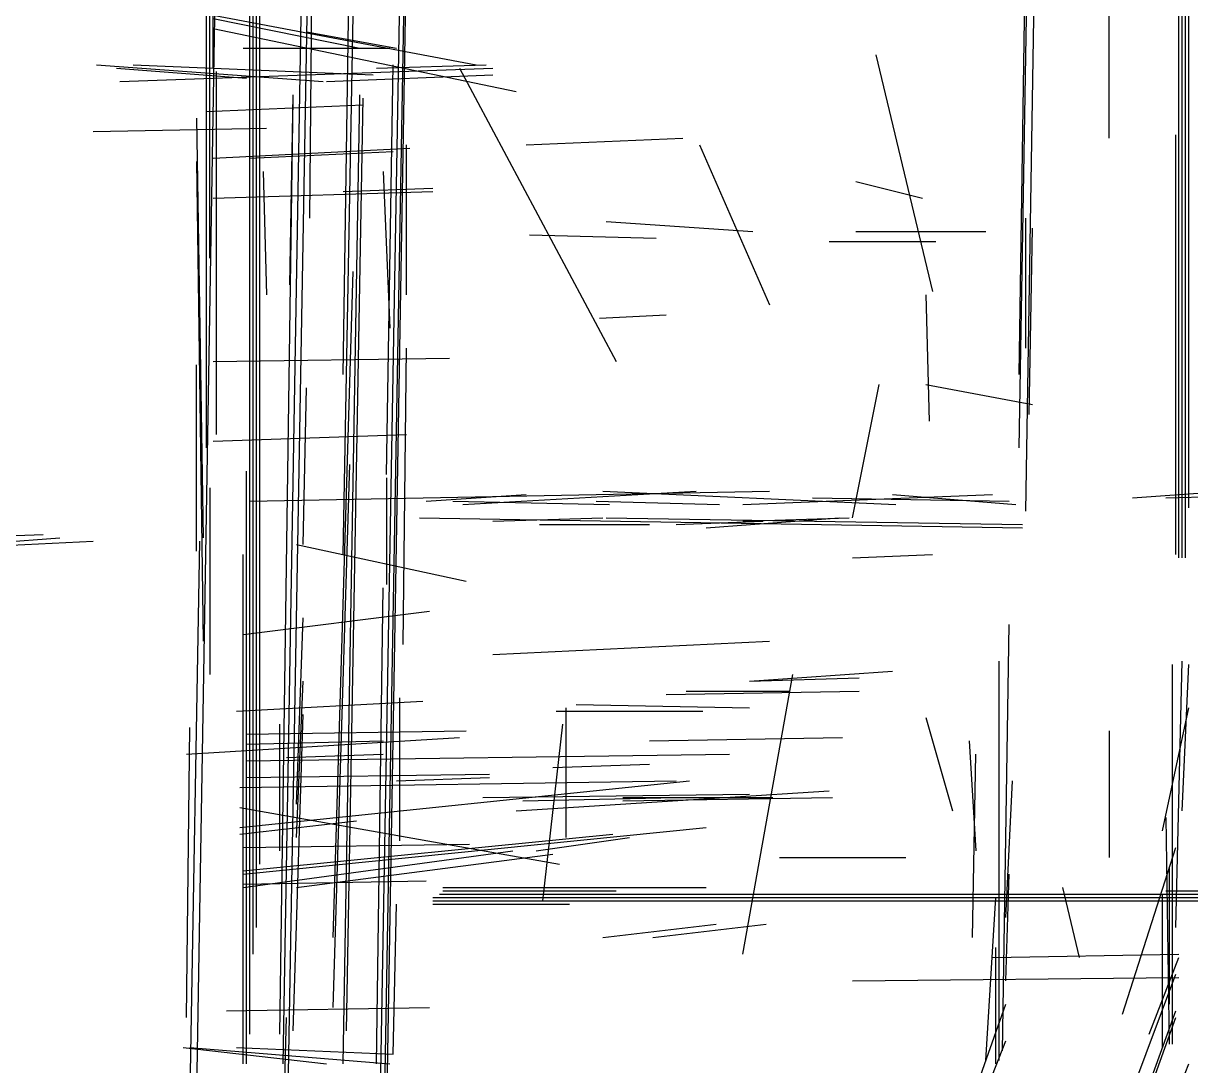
# Model space of a CAD drawing. Header units: metres. Extents: x 0.1 to 46.8, y -33.1 to 0.
# Drawn here: x 4.87 to 8.375, y -13.455 to -10.325 of the extents above; entities that cross this region are included whole.
import ezdxf

# ---------------------------------------------------------------- set-up
doc = ezdxf.new("R2010")
doc.units = ezdxf.units.M
doc.layers.add('Lines', color=7, linetype='Continuous')
doc.layers.add('Walls', color=2, linetype='Continuous')

msp = doc.modelspace()

# ---------------------------------------------------------------- linework, layer by layer
at = {"layer": 'Lines'}
for p, q in [((5.76, -23.91), (6.05, -7.4)), ((5.83, -11.38), (5.89, -7.53)), ((7.86, -11.6), (7.93, -7.51)), ((7.86, -11.38), (7.92, -7.51)), ((7.88, -11.79), (7.95, -7.52)), ((8.37, -11.78), (8.37, -7.51)), ((5.56, -19.48), (5.77, -7.6)), ((5.65, -13.45), (5.75, -7.6)), ((5.85, -19.49), (6.06, -7.59)), ((5.29, -19.6), (5.49, -7.62)), ((5.58, -12.85), (5.58, -7.62)), ((5.83, -11.92), (5.91, -7.62)), ((5.86, -19.5), (6.06, -7.83)), ((5.57, -13.04), (5.57, -7.88)), ((5.56, -13.12), (5.56, -8.27)), ((8.36, -11.93), (8.36, -8.39)), ((5.55, -13.36), (5.55, -8.5)), ((5.44, -10.46), (5.44, -8.71)), ((8.35, -11.93), (8.35, -8.88)), ((5.43, -11.03), (5.43, -9.28)), ((8.34, -11.93), (8.34, -9.78)), ((5.42, -11.6), (5.42, -9.85)), ((5.73, -10.91), (5.74, -9.91)), ((8.13, -10.67), (8.13, -10.19)), ((5.44, -10.3), (6.23, -10.45)), ((5.44, -10.31), (5.88, -10.4)), ((5.44, -10.34), (6.35, -10.53)), ((5.72, -10.35), (5.99, -10.4)), ((5.53, -10.4), (5.97, -10.4)), ((7.43, -10.42), (7.6, -11.13)), ((5.09, -10.45), (5.77, -10.5)), ((5.15, -10.46), (5.54, -10.49)), ((5.16, -10.5), (6.28, -10.46)), ((5.2, -10.45), (5.92, -10.48)), ((5.45, -11.56), (5.45, -10.47)), ((5.93, -10.46), (6.26, -10.45)), ((5.96, -11.68), (5.98, -10.45)), ((6.18, -10.46), (6.65, -11.34)), ((5.78, -10.5), (6.28, -10.48)), ((5.64, -13.36), (5.68, -10.55)), ((5.67, -11.11), (5.68, -10.54)), ((5.83, -13.45), (5.88, -10.54)), ((5.84, -13.35), (5.89, -10.55)), ((5.42, -10.59), (5.89, -10.57)), ((5.39, -10.61), (5.41, -11.87)), ((5.08, -10.65), (5.6, -10.64)), ((6.02, -11.14), (6.02, -10.69)), ((6.38, -10.69), (6.85, -10.67)), ((6.9, -10.69), (7.11, -11.17)), ((8.33, -11.92), (8.33, -10.66)), ((5.44, -10.73), (6.03, -10.7)), ((5.55, -10.73), (5.98, -10.71)), ((5.39, -10.74), (5.41, -12.18)), ((5.59, -10.77), (5.6, -11.14)), ((5.95, -10.77), (5.97, -11.24)), ((5.44, -10.85), (6.1, -10.83)), ((5.83, -10.83), (6.1, -10.82)), ((7.37, -10.8), (7.57, -10.85)), ((6.62, -10.92), (7.06, -10.95)), ((7.88, -11.3), (7.88, -10.91)), ((6.39, -10.96), (6.77, -10.97)), ((7.37, -10.95), (7.76, -10.95)), ((7.89, -11.5), (7.9, -10.94)), ((7.29, -10.98), (7.61, -10.98)), ((5.8, -13.07), (5.86, -11.07)), ((7.58, -11.14), (7.59, -11.52)), ((6.6, -11.21), (6.8, -11.2)), ((6.01, -12.19), (6.02, -11.3)), ((5.39, -11.91), (5.39, -11.35)), ((5.44, -11.34), (6.15, -11.33)), ((5.71, -11.89), (5.72, -11.42)), ((7.36, -11.81), (7.44, -11.41)), ((7.58, -11.41), (7.9, -11.47)), ((5.44, -11.58), (6.02, -11.56)), ((5.54, -13.45), (5.54, -11.67)), ((5.8, -13.28), (5.85, -11.65)), ((5.96, -11.69), (5.96, -12.01)), ((5.43, -11.72), (5.43, -12.28)), ((5.55, -11.76), (7.11, -11.73)), ((6.08, -11.76), (6.38, -11.74)), ((6.19, -11.77), (6.89, -11.73)), ((6.61, -11.73), (7.49, -11.77)), ((7.03, -11.77), (7.78, -11.74)), ((7.48, -11.74), (7.85, -11.77)), ((8.2, -11.75), (8.61, -11.72)), ((8.3, -11.75), (8.66, -11.74)), ((6.16, -11.76), (6.63, -11.77)), ((6.59, -11.76), (6.96, -11.77)), ((7.24, -11.75), (7.83, -11.76)), ((6.06, -11.81), (7.87, -11.84)), ((6.28, -11.82), (6.61, -11.81)), ((6.62, -11.81), (7.87, -11.83)), ((6.92, -11.84), (7.32, -11.81)), ((7.03, -11.82), (7.35, -11.81)), ((6.42, -11.83), (6.75, -11.83)), ((6.83, -11.83), (7.09, -11.82)), ((3.82, -11.9), (4.93, -11.86)), ((4.57, -11.9), (4.98, -11.87)), ((4.68, -11.9), (5.08, -11.88)), ((5.32, -16.42), (5.4, -11.88)), ((5.69, -11.89), (6.2, -12)), ((5.53, -13.45), (5.53, -11.92)), ((7.36, -11.93), (7.6, -11.92)), ((5.93, -13.45), (5.95, -12.02)), ((5.53, -12.16), (6.09, -12.09)), ((5.69, -12.67), (5.71, -12.11)), ((7.81, -13.41), (7.83, -12.13)), ((6.28, -12.22), (7.11, -12.18)), ((7.8, -13.44), (7.8, -12.24)), ((8.32, -13.39), (8.32, -12.25)), ((8.33, -13.04), (8.35, -12.24)), ((8.35, -12.69), (8.37, -12.25)), ((5.69, -12.77), (5.71, -12.3)), ((7.03, -13.12), (7.18, -12.28)), ((7.05, -12.3), (7.48, -12.27)), ((7.05, -12.3), (7.38, -12.29)), ((6.8, -12.34), (7.38, -12.33)), ((6.86, -12.33), (7.17, -12.33)), ((5.51, -12.39), (6.07, -12.36)), ((6, -12.78), (6, -12.35)), ((6.53, -12.37), (7.05, -12.38)), ((5.68, -13.35), (5.71, -12.4)), ((6.47, -12.39), (6.91, -12.39)), ((6.5, -12.77), (6.5, -12.38)), ((8.29, -12.75), (8.37, -12.38)), ((5.36, -13.31), (5.37, -12.44)), ((5.64, -12.81), (5.64, -12.43)), ((6.43, -12.96), (6.49, -12.43)), ((7.58, -12.41), (7.66, -12.69)), ((5.36, -12.52), (6.18, -12.47)), ((5.54, -12.46), (6.2, -12.45)), ((6.75, -12.48), (7.33, -12.47)), ((8.13, -12.45), (8.13, -12.83)), ((5.54, -12.49), (5.95, -12.48)), ((7.71, -12.48), (7.73, -12.81)), ((5.54, -12.54), (6.99, -12.52)), ((5.66, -12.53), (5.95, -12.52)), ((7.72, -13.07), (7.73, -12.52)), ((5.54, -12.59), (6.27, -12.58)), ((6.46, -12.56), (6.75, -12.55)), ((5.52, -12.74), (6.87, -12.6)), ((5.52, -12.62), (6.83, -12.6)), ((5.99, -12.6), (6.27, -12.59)), ((7.82, -13.01), (7.84, -12.6)), ((6.25, -12.65), (7.05, -12.64)), ((6.35, -12.69), (7.29, -12.63)), ((6.37, -12.66), (6.83, -12.65)), ((6.67, -12.65), (7.12, -12.65)), ((6.67, -12.66), (7.3, -12.65)), ((5.52, -12.68), (6.48, -12.85)), ((5.52, -12.76), (5.87, -12.72)), ((8.3, -12.71), (8.31, -13.39)), ((5.53, -12.88), (6.92, -12.74)), ((5.53, -12.87), (6.64, -12.76)), ((5.53, -12.8), (6.21, -12.79)), ((6.41, -12.81), (6.69, -12.77)), ((5.53, -12.92), (6.34, -12.81)), ((5.69, -12.92), (6.46, -12.82)), ((8.17, -13.3), (8.33, -12.8)), ((7.14, -12.83), (7.52, -12.83)), ((8.31, -12.86), (8.31, -13.27)), ((7.82, -13.2), (7.83, -12.88)), ((5.53, -12.91), (6.08, -12.9)), ((6.13, -12.92), (6.92, -12.92)), ((6.13, -12.93), (6.65, -12.93)), ((7.99, -12.92), (8.04, -13.13)), ((8.3, -12.93), (15.72, -12.93)), ((6.1, -12.95), (15.22, -12.95)), ((6.1, -12.96), (14.28, -12.96)), ((6.12, -12.94), (15.7, -12.94)), ((7.76, -13.44), (7.79, -12.95)), ((8.29, -13.4), (8.29, -12.94)), ((5.98, -13.42), (5.99, -12.97)), ((6.1, -12.97), (6.51, -12.97)), ((6.61, -13.07), (6.95, -13.03)), ((6.76, -13.07), (7.1, -13.03)), ((7.79, -13.45), (7.79, -13.1)), ((7.78, -13.13), (8.34, -13.12)), ((8.25, -13.36), (8.34, -13.13)), ((7.36, -13.2), (8.34, -13.19)), ((8.08, -13.85), (8.33, -13.18)), ((5.48, -13.29), (6.09, -13.28)), ((7.65, -13.75), (7.82, -13.27)), ((5.63, -14.39), (5.66, -13.31)), ((8.01, -14.21), (8.33, -13.31)), ((8.16, -13.76), (8.33, -13.29)), ((7.69, -13.71), (7.82, -13.38)), ((5.35, -13.4), (5.78, -13.45)), ((5.37, -13.4), (5.97, -13.45)), ((5.51, -13.4), (5.98, -13.42)), ((8.06, -14.21), (8.37, -13.45))]:
    msp.add_line(p, q, dxfattribs=at)
at = {"layer": 'Walls'}
for p, q in [((5.76, -23.91), (6.05, -7.4)), ((5.76, -23.91), (6.05, -7.4)), ((5.76, -23.91), (6.05, -7.4)), ((5.76, -23.91), (6.05, -7.4)), ((5.76, -23.91), (6.05, -7.4)), ((5.76, -23.91), (6.05, -7.4)), ((5.76, -23.91), (6.05, -7.4)), ((5.76, -23.91), (6.05, -7.4)), ((5.76, -23.91), (6.05, -7.4)), ((5.76, -23.91), (6.05, -7.4)), ((5.76, -23.91), (6.05, -7.4)), ((5.76, -23.91), (6.05, -7.4)), ((5.83, -11.38), (5.89, -7.53)), ((5.83, -11.38), (5.89, -7.53)), ((5.83, -11.38), (5.89, -7.53)), ((5.83, -11.38), (5.89, -7.53)), ((5.83, -11.38), (5.89, -7.53)), ((5.83, -11.38), (5.89, -7.53)), ((5.83, -11.38), (5.89, -7.53)), ((5.83, -11.38), (5.89, -7.53)), ((5.83, -11.38), (5.89, -7.53)), ((5.83, -11.38), (5.89, -7.53)), ((5.83, -11.38), (5.89, -7.53)), ((7.86, -11.6), (7.93, -7.51)), ((7.86, -11.38), (7.92, -7.51)), ((7.86, -11.6), (7.93, -7.51)), ((7.86, -11.6), (7.93, -7.51)), ((7.86, -11.6), (7.93, -7.51)), ((7.86, -11.6), (7.93, -7.51)), ((7.86, -11.6), (7.93, -7.51)), ((7.86, -11.6), (7.93, -7.51)), ((7.86, -11.6), (7.93, -7.51)), ((7.86, -11.38), (7.92, -7.51)), ((7.86, -11.38), (7.92, -7.51)), ((7.86, -11.38), (7.92, -7.51)), ((7.86, -11.38), (7.92, -7.51)), ((7.86, -11.38), (7.92, -7.51)), ((7.86, -11.38), (7.92, -7.51)), ((7.86, -11.38), (7.92, -7.51)), ((7.86, -11.38), (7.92, -7.51)), ((7.88, -11.79), (7.95, -7.52)), ((7.88, -11.79), (7.95, -7.52)), ((7.88, -11.79), (7.95, -7.52)), ((7.88, -11.79), (7.95, -7.52)), ((7.88, -11.79), (7.95, -7.52)), ((7.88, -11.79), (7.95, -7.52)), ((7.88, -11.79), (7.95, -7.52)), ((8.37, -11.78), (8.37, -7.51)), ((8.37, -11.78), (8.37, -7.51)), ((8.37, -11.78), (8.37, -7.51)), ((8.37, -11.78), (8.37, -7.51)), ((8.37, -11.78), (8.37, -7.51)), ((8.37, -11.78), (8.37, -7.51)), ((8.37, -11.78), (8.37, -7.51)), ((8.37, -11.78), (8.37, -7.51)), ((8.37, -11.78), (8.37, -7.51)), ((5.56, -19.48), (5.77, -7.6)), ((5.56, -19.48), (5.77, -7.6)), ((5.56, -19.48), (5.77, -7.6)), ((5.56, -19.48), (5.77, -7.6)), ((5.56, -19.48), (5.77, -7.6)), ((5.56, -19.48), (5.77, -7.6)), ((5.56, -19.48), (5.77, -7.6)), ((5.56, -19.48), (5.77, -7.6)), ((5.56, -19.48), (5.77, -7.6)), ((5.56, -19.48), (5.77, -7.6)), ((5.65, -13.45), (5.75, -7.6)), ((5.65, -13.45), (5.75, -7.6)), ((5.65, -13.45), (5.75, -7.6)), ((5.65, -13.45), (5.75, -7.6)), ((5.65, -13.45), (5.75, -7.6)), ((5.65, -13.45), (5.75, -7.6)), ((5.65, -13.45), (5.75, -7.6)), ((5.65, -13.45), (5.75, -7.6)), ((5.65, -13.45), (5.75, -7.6)), ((5.65, -13.45), (5.75, -7.6)), ((5.65, -13.45), (5.75, -7.6)), ((5.85, -19.49), (6.06, -7.59)), ((5.85, -19.49), (6.06, -7.59)), ((5.85, -19.49), (6.06, -7.59)), ((5.85, -19.49), (6.06, -7.59)), ((5.85, -19.49), (6.06, -7.59)), ((5.85, -19.49), (6.06, -7.59)), ((5.85, -19.49), (6.06, -7.59)), ((5.29, -19.6), (5.49, -7.62)), ((5.29, -19.6), (5.49, -7.62)), ((5.29, -19.6), (5.49, -7.62)), ((5.29, -19.6), (5.49, -7.62)), ((5.29, -19.6), (5.49, -7.62)), ((5.29, -19.6), (5.49, -7.62)), ((5.29, -19.6), (5.49, -7.62)), ((5.29, -19.6), (5.49, -7.62)), ((5.29, -19.6), (5.49, -7.62)), ((5.58, -12.85), (5.58, -7.62)), ((5.58, -12.85), (5.58, -7.62)), ((5.58, -12.85), (5.58, -7.62)), ((5.58, -12.85), (5.58, -7.62)), ((5.58, -12.85), (5.58, -7.62)), ((5.58, -12.85), (5.58, -7.62)), ((5.58, -12.85), (5.58, -7.62)), ((5.58, -12.85), (5.58, -7.62)), ((5.58, -12.85), (5.58, -7.62)), ((5.58, -12.85), (5.58, -7.62)), ((5.58, -12.85), (5.58, -7.62)), ((5.58, -12.85), (5.58, -7.62)), ((5.83, -11.92), (5.91, -7.62)), ((5.83, -11.92), (5.91, -7.62)), ((5.83, -11.92), (5.91, -7.62)), ((5.83, -11.92), (5.91, -7.62)), ((5.83, -11.92), (5.91, -7.62)), ((5.83, -11.92), (5.91, -7.62)), ((5.83, -11.92), (5.91, -7.62)), ((5.83, -11.92), (5.91, -7.62)), ((5.83, -11.92), (5.91, -7.62)), ((5.83, -11.92), (5.91, -7.62)), ((5.83, -11.92), (5.91, -7.62)), ((5.83, -11.92), (5.91, -7.62)), ((5.86, -19.5), (6.06, -7.83)), ((5.86, -19.5), (6.06, -7.83)), ((5.86, -19.5), (6.06, -7.83)), ((5.86, -19.5), (6.06, -7.83)), ((5.86, -19.5), (6.06, -7.83)), ((5.86, -19.5), (6.06, -7.83)), ((5.86, -19.5), (6.06, -7.83)), ((5.86, -19.5), (6.06, -7.83)), ((5.57, -13.04), (5.57, -7.88)), ((5.57, -13.04), (5.57, -7.88)), ((5.57, -13.04), (5.57, -7.88)), ((5.57, -13.04), (5.57, -7.88)), ((5.57, -13.04), (5.57, -7.88)), ((5.57, -13.04), (5.57, -7.88)), ((5.57, -13.04), (5.57, -7.88)), ((5.57, -13.04), (5.57, -7.88)), ((5.57, -13.04), (5.57, -7.88)), ((5.57, -13.04), (5.57, -7.88)), ((5.57, -13.04), (5.57, -7.88)), ((5.57, -13.04), (5.57, -7.88)), ((5.56, -13.12), (5.56, -8.27)), ((5.56, -13.12), (5.56, -8.27)), ((5.56, -13.12), (5.56, -8.27)), ((5.56, -13.12), (5.56, -8.27)), ((5.56, -13.12), (5.56, -8.27)), ((5.56, -13.12), (5.56, -8.27)), ((5.56, -13.12), (5.56, -8.27)), ((5.56, -13.12), (5.56, -8.27)), ((5.56, -13.12), (5.56, -8.27)), ((5.56, -13.12), (5.56, -8.27)), ((5.56, -13.12), (5.56, -8.27)), ((5.56, -13.12), (5.56, -8.27)), ((8.36, -11.93), (8.36, -8.39)), ((8.36, -11.93), (8.36, -8.39)), ((8.36, -11.93), (8.36, -8.39)), ((8.36, -11.93), (8.36, -8.39)), ((8.36, -11.93), (8.36, -8.39)), ((8.36, -11.93), (8.36, -8.39)), ((5.55, -13.36), (5.55, -8.5)), ((5.55, -13.36), (5.55, -8.5)), ((5.55, -13.36), (5.55, -8.5)), ((5.55, -13.36), (5.55, -8.5)), ((5.55, -13.36), (5.55, -8.5)), ((5.55, -13.36), (5.55, -8.5)), ((5.55, -13.36), (5.55, -8.5)), ((5.55, -13.36), (5.55, -8.5)), ((5.55, -13.36), (5.55, -8.5)), ((5.55, -13.36), (5.55, -8.5)), ((5.55, -13.36), (5.55, -8.5)), ((5.55, -13.36), (5.55, -8.5)), ((5.44, -10.46), (5.44, -8.71)), ((5.44, -10.46), (5.44, -8.71)), ((5.44, -10.46), (5.44, -8.71)), ((5.44, -10.46), (5.44, -8.71)), ((5.44, -10.46), (5.44, -8.71)), ((5.44, -10.46), (5.44, -8.71)), ((5.44, -10.46), (5.44, -8.71)), ((5.44, -10.46), (5.44, -8.71)), ((5.44, -10.46), (5.44, -8.71)), ((5.44, -10.46), (5.44, -8.71)), ((5.44, -10.46), (5.44, -8.71)), ((5.44, -10.46), (5.44, -8.71)), ((8.35, -11.93), (8.35, -8.88)), ((8.35, -11.93), (8.35, -8.88)), ((8.35, -11.93), (8.35, -8.88)), ((5.43, -11.03), (5.43, -9.28)), ((5.43, -11.03), (5.43, -9.28)), ((5.43, -11.03), (5.43, -9.28)), ((5.43, -11.03), (5.43, -9.28)), ((5.43, -11.03), (5.43, -9.28)), ((5.43, -11.03), (5.43, -9.28)), ((5.43, -11.03), (5.43, -9.28)), ((5.43, -11.03), (5.43, -9.28)), ((5.43, -11.03), (5.43, -9.28)), ((5.43, -11.03), (5.43, -9.28)), ((5.43, -11.03), (5.43, -9.28)), ((8.34, -11.93), (8.34, -9.78)), ((8.34, -11.93), (8.34, -9.78)), ((8.34, -11.93), (8.34, -9.78)), ((8.34, -11.93), (8.34, -9.78)), ((5.42, -11.6), (5.42, -9.85)), ((5.42, -11.6), (5.42, -9.85)), ((5.42, -11.6), (5.42, -9.85)), ((5.42, -11.6), (5.42, -9.85)), ((5.42, -11.6), (5.42, -9.85)), ((5.42, -11.6), (5.42, -9.85)), ((5.42, -11.6), (5.42, -9.85)), ((5.42, -11.6), (5.42, -9.85)), ((5.42, -11.6), (5.42, -9.85)), ((5.42, -11.6), (5.42, -9.85)), ((5.42, -11.6), (5.42, -9.85)), ((5.73, -10.91), (5.74, -9.91)), ((5.73, -10.91), (5.74, -9.91)), ((5.73, -10.91), (5.74, -9.91)), ((5.73, -10.91), (5.74, -9.91)), ((5.73, -10.91), (5.74, -9.91)), ((5.73, -10.91), (5.74, -9.91)), ((5.73, -10.91), (5.74, -9.91)), ((5.73, -10.91), (5.74, -9.91)), ((5.73, -10.91), (5.74, -9.91)), ((5.73, -10.91), (5.74, -9.91)), ((5.73, -10.91), (5.74, -9.91)), ((5.44, -10.3), (6.23, -10.45)), ((5.44, -10.3), (6.23, -10.45)), ((5.44, -10.3), (6.23, -10.45)), ((5.44, -10.34), (6.35, -10.53)), ((5.44, -10.34), (6.35, -10.53)), ((5.44, -10.34), (6.35, -10.53)), ((5.09, -10.45), (5.77, -10.5)), ((5.09, -10.45), (5.77, -10.5)), ((5.09, -10.45), (5.77, -10.5)), ((5.09, -10.45), (5.77, -10.5)), ((5.09, -10.45), (5.77, -10.5)), ((5.09, -10.45), (5.77, -10.5)), ((5.09, -10.45), (5.77, -10.5)), ((5.09, -10.45), (5.77, -10.5)), ((5.09, -10.45), (5.77, -10.5)), ((5.09, -10.45), (5.77, -10.5)), ((5.09, -10.45), (5.77, -10.5)), ((5.09, -10.45), (5.77, -10.5)), ((5.16, -10.5), (6.28, -10.46)), ((5.16, -10.5), (6.28, -10.46)), ((5.16, -10.5), (6.28, -10.46)), ((5.16, -10.5), (6.28, -10.46)), ((5.16, -10.5), (6.28, -10.46)), ((5.16, -10.5), (6.28, -10.46)), ((5.16, -10.5), (6.28, -10.46)), ((5.16, -10.5), (6.28, -10.46)), ((5.16, -10.5), (6.28, -10.46)), ((5.16, -10.5), (6.28, -10.46)), ((5.16, -10.5), (6.28, -10.46)), ((5.2, -10.45), (5.92, -10.48)), ((5.2, -10.45), (5.92, -10.48)), ((5.2, -10.45), (5.92, -10.48)), ((5.2, -10.45), (5.92, -10.48)), ((5.2, -10.45), (5.92, -10.48)), ((5.2, -10.45), (5.92, -10.48)), ((5.2, -10.45), (5.92, -10.48)), ((5.2, -10.45), (5.92, -10.48)), ((5.2, -10.45), (5.92, -10.48)), ((5.2, -10.45), (5.92, -10.48)), ((5.2, -10.45), (5.92, -10.48)), ((5.2, -10.45), (5.92, -10.48)), ((5.45, -11.56), (5.45, -10.47)), ((5.45, -11.56), (5.45, -10.47)), ((5.45, -11.56), (5.45, -10.47)), ((5.45, -11.56), (5.45, -10.47)), ((5.45, -11.56), (5.45, -10.47)), ((5.45, -11.56), (5.45, -10.47)), ((5.45, -11.56), (5.45, -10.47)), ((5.45, -11.56), (5.45, -10.47)), ((5.45, -11.56), (5.45, -10.47)), ((5.45, -11.56), (5.45, -10.47)), ((5.45, -11.56), (5.45, -10.47)), ((5.96, -11.68), (5.98, -10.45)), ((5.96, -11.68), (5.98, -10.45)), ((5.96, -11.68), (5.98, -10.45)), ((5.96, -11.68), (5.98, -10.45)), ((5.96, -11.68), (5.98, -10.45)), ((5.96, -11.68), (5.98, -10.45)), ((5.96, -11.68), (5.98, -10.45)), ((5.96, -11.68), (5.98, -10.45)), ((5.96, -11.68), (5.98, -10.45)), ((5.96, -11.68), (5.98, -10.45)), ((5.96, -11.68), (5.98, -10.45)), ((6.18, -10.46), (6.65, -11.34)), ((5.78, -10.5), (6.28, -10.48)), ((5.78, -10.5), (6.28, -10.48)), ((5.78, -10.5), (6.28, -10.48)), ((5.78, -10.5), (6.28, -10.48)), ((5.78, -10.5), (6.28, -10.48)), ((5.78, -10.5), (6.28, -10.48)), ((5.78, -10.5), (6.28, -10.48)), ((5.78, -10.5), (6.28, -10.48)), ((5.78, -10.5), (6.28, -10.48)), ((5.78, -10.5), (6.28, -10.48)), ((5.64, -13.36), (5.68, -10.55)), ((5.64, -13.36), (5.68, -10.55)), ((5.64, -13.36), (5.68, -10.55)), ((5.64, -13.36), (5.68, -10.55)), ((5.64, -13.36), (5.68, -10.55)), ((5.64, -13.36), (5.68, -10.55)), ((5.64, -13.36), (5.68, -10.55)), ((5.64, -13.36), (5.68, -10.55)), ((5.64, -13.36), (5.68, -10.55)), ((5.64, -13.36), (5.68, -10.55)), ((5.64, -13.36), (5.68, -10.55)), ((5.64, -13.36), (5.68, -10.55)), ((5.67, -11.11), (5.68, -10.54)), ((5.67, -11.11), (5.68, -10.54)), ((5.67, -11.11), (5.68, -10.54)), ((5.67, -11.11), (5.68, -10.54)), ((5.67, -11.11), (5.68, -10.54)), ((5.67, -11.11), (5.68, -10.54)), ((5.67, -11.11), (5.68, -10.54)), ((5.67, -11.11), (5.68, -10.54)), ((5.67, -11.11), (5.68, -10.54)), ((5.67, -11.11), (5.68, -10.54)), ((5.67, -11.11), (5.68, -10.54)), ((5.67, -11.11), (5.68, -10.54)), ((5.83, -13.45), (5.88, -10.54)), ((5.83, -13.45), (5.88, -10.54)), ((5.83, -13.45), (5.88, -10.54)), ((5.83, -13.45), (5.88, -10.54)), ((5.83, -13.45), (5.88, -10.54)), ((5.83, -13.45), (5.88, -10.54)), ((5.83, -13.45), (5.88, -10.54)), ((5.83, -13.45), (5.88, -10.54)), ((5.83, -13.45), (5.88, -10.54)), ((5.83, -13.45), (5.88, -10.54)), ((5.84, -13.35), (5.89, -10.55)), ((5.84, -13.35), (5.89, -10.55)), ((5.84, -13.35), (5.89, -10.55)), ((5.84, -13.35), (5.89, -10.55)), ((5.84, -13.35), (5.89, -10.55)), ((5.84, -13.35), (5.89, -10.55)), ((5.84, -13.35), (5.89, -10.55)), ((5.84, -13.35), (5.89, -10.55)), ((5.84, -13.35), (5.89, -10.55)), ((5.39, -10.61), (5.41, -11.87)), ((5.39, -10.61), (5.41, -11.87)), ((5.39, -10.61), (5.41, -11.87)), ((5.39, -10.61), (5.41, -11.87)), ((5.39, -10.61), (5.41, -11.87)), ((5.39, -10.61), (5.41, -11.87)), ((5.39, -10.61), (5.41, -11.87)), ((5.39, -10.61), (5.41, -11.87)), ((5.39, -10.61), (5.41, -11.87)), ((5.39, -10.61), (5.41, -11.87)), ((5.39, -10.61), (5.41, -11.87)), ((5.39, -10.61), (5.41, -11.87)), ((5.39, -10.61), (5.41, -11.87)), ((5.08, -10.65), (5.6, -10.64)), ((5.08, -10.65), (5.6, -10.64)), ((5.08, -10.65), (5.6, -10.64)), ((5.08, -10.65), (5.6, -10.64)), ((5.08, -10.65), (5.6, -10.64)), ((5.08, -10.65), (5.6, -10.64)), ((5.08, -10.65), (5.6, -10.64)), ((5.08, -10.65), (5.6, -10.64)), ((5.08, -10.65), (5.6, -10.64)), ((6.9, -10.69), (7.11, -11.17)), ((8.33, -11.92), (8.33, -10.66)), ((8.33, -11.92), (8.33, -10.66)), ((5.44, -10.73), (6.03, -10.7)), ((5.44, -10.73), (6.03, -10.7)), ((5.44, -10.73), (6.03, -10.7)), ((5.44, -10.73), (6.03, -10.7)), ((5.44, -10.73), (6.03, -10.7)), ((5.44, -10.73), (6.03, -10.7)), ((5.44, -10.73), (6.03, -10.7)), ((5.44, -10.73), (6.03, -10.7)), ((5.44, -10.73), (6.03, -10.7)), ((5.39, -10.74), (5.41, -12.18)), ((5.39, -10.74), (5.41, -12.18)), ((5.39, -10.74), (5.41, -12.18)), ((5.39, -10.74), (5.41, -12.18)), ((5.39, -10.74), (5.41, -12.18)), ((5.39, -10.74), (5.41, -12.18)), ((5.39, -10.74), (5.41, -12.18)), ((5.39, -10.74), (5.41, -12.18)), ((5.39, -10.74), (5.41, -12.18)), ((5.39, -10.74), (5.41, -12.18)), ((5.39, -10.74), (5.41, -12.18)), ((5.39, -10.74), (5.41, -12.18)), ((5.39, -10.74), (5.41, -12.18)), ((5.39, -10.74), (5.41, -12.18)), ((5.44, -10.85), (6.1, -10.83)), ((5.44, -10.85), (6.1, -10.83)), ((5.44, -10.85), (6.1, -10.83)), ((5.44, -10.85), (6.1, -10.83)), ((5.44, -10.85), (6.1, -10.83)), ((5.44, -10.85), (6.1, -10.83)), ((5.44, -10.85), (6.1, -10.83)), ((5.44, -10.85), (6.1, -10.83)), ((5.44, -10.85), (6.1, -10.83)), ((5.44, -10.85), (6.1, -10.83)), ((7.89, -11.5), (7.9, -10.94)), ((7.89, -11.5), (7.9, -10.94)), ((5.8, -13.07), (5.86, -11.07)), ((5.8, -13.07), (5.86, -11.07)), ((5.8, -13.07), (5.86, -11.07)), ((5.8, -13.07), (5.86, -11.07)), ((5.8, -13.07), (5.86, -11.07)), ((5.8, -13.07), (5.86, -11.07)), ((5.8, -13.07), (5.86, -11.07)), ((5.8, -13.07), (5.86, -11.07)), ((5.8, -13.07), (5.86, -11.07)), ((5.8, -13.07), (5.86, -11.07)), ((6.01, -12.19), (6.02, -11.3)), ((6.01, -12.19), (6.02, -11.3)), ((6.01, -12.19), (6.02, -11.3)), ((6.01, -12.19), (6.02, -11.3)), ((6.01, -12.19), (6.02, -11.3)), ((6.01, -12.19), (6.02, -11.3)), ((6.01, -12.19), (6.02, -11.3)), ((6.01, -12.19), (6.02, -11.3)), ((6.01, -12.19), (6.02, -11.3)), ((6.01, -12.19), (6.02, -11.3)), ((6.01, -12.19), (6.02, -11.3)), ((5.39, -11.91), (5.39, -11.35)), ((5.39, -11.91), (5.39, -11.35)), ((5.39, -11.91), (5.39, -11.35)), ((5.39, -11.91), (5.39, -11.35)), ((5.39, -11.91), (5.39, -11.35)), ((5.39, -11.91), (5.39, -11.35)), ((5.39, -11.91), (5.39, -11.35)), ((5.39, -11.91), (5.39, -11.35)), ((5.39, -11.91), (5.39, -11.35)), ((5.39, -11.91), (5.39, -11.35)), ((5.44, -11.34), (6.15, -11.33)), ((5.44, -11.34), (6.15, -11.33)), ((5.44, -11.34), (6.15, -11.33)), ((5.44, -11.34), (6.15, -11.33)), ((5.44, -11.34), (6.15, -11.33)), ((5.44, -11.58), (6.02, -11.56)), ((5.44, -11.58), (6.02, -11.56)), ((5.44, -11.58), (6.02, -11.56)), ((5.44, -11.58), (6.02, -11.56)), ((5.54, -13.45), (5.54, -11.67)), ((5.54, -13.45), (5.54, -11.67)), ((5.54, -13.45), (5.54, -11.67)), ((5.54, -13.45), (5.54, -11.67)), ((5.54, -13.45), (5.54, -11.67)), ((5.54, -13.45), (5.54, -11.67)), ((5.54, -13.45), (5.54, -11.67)), ((5.54, -13.45), (5.54, -11.67)), ((5.54, -13.45), (5.54, -11.67)), ((5.54, -13.45), (5.54, -11.67)), ((5.8, -13.28), (5.85, -11.65)), ((5.8, -13.28), (5.85, -11.65)), ((5.8, -13.28), (5.85, -11.65)), ((5.8, -13.28), (5.85, -11.65)), ((5.8, -13.28), (5.85, -11.65)), ((5.8, -13.28), (5.85, -11.65)), ((5.8, -13.28), (5.85, -11.65)), ((5.8, -13.28), (5.85, -11.65)), ((5.8, -13.28), (5.85, -11.65)), ((5.8, -13.28), (5.85, -11.65)), ((5.8, -13.28), (5.85, -11.65)), ((5.8, -13.28), (5.85, -11.65)), ((5.43, -11.72), (5.43, -12.28)), ((5.43, -11.72), (5.43, -12.28)), ((5.43, -11.72), (5.43, -12.28)), ((5.43, -11.72), (5.43, -12.28)), ((5.43, -11.72), (5.43, -12.28)), ((5.43, -11.72), (5.43, -12.28)), ((5.43, -11.72), (5.43, -12.28)), ((5.43, -11.72), (5.43, -12.28)), ((5.43, -11.72), (5.43, -12.28)), ((5.43, -11.72), (5.43, -12.28)), ((5.43, -11.72), (5.43, -12.28)), ((5.43, -11.72), (5.43, -12.28)), ((5.55, -11.76), (7.11, -11.73)), ((5.55, -11.76), (7.11, -11.73)), ((5.55, -11.76), (7.11, -11.73)), ((5.55, -11.76), (7.11, -11.73)), ((5.55, -11.76), (7.11, -11.73)), ((5.55, -11.76), (7.11, -11.73)), ((5.55, -11.76), (7.11, -11.73)), ((5.55, -11.76), (7.11, -11.73)), ((5.55, -11.76), (7.11, -11.73)), ((6.19, -11.77), (6.89, -11.73)), ((6.19, -11.77), (6.89, -11.73)), ((6.19, -11.77), (6.89, -11.73)), ((6.19, -11.77), (6.89, -11.73)), ((6.19, -11.77), (6.89, -11.73)), ((6.19, -11.77), (6.89, -11.73)), ((6.61, -11.73), (7.49, -11.77)), ((6.61, -11.73), (7.49, -11.77)), ((6.61, -11.73), (7.49, -11.77)), ((6.61, -11.73), (7.49, -11.77)), ((6.61, -11.73), (7.49, -11.77)), ((6.61, -11.73), (7.49, -11.77)), ((6.61, -11.73), (7.49, -11.77)), ((6.61, -11.73), (7.49, -11.77)), ((6.61, -11.73), (7.49, -11.77)), ((7.03, -11.77), (7.78, -11.74)), ((7.03, -11.77), (7.78, -11.74)), ((7.03, -11.77), (7.78, -11.74)), ((7.03, -11.77), (7.78, -11.74)), ((7.24, -11.75), (7.83, -11.76)), ((7.24, -11.75), (7.83, -11.76)), ((7.24, -11.75), (7.83, -11.76)), ((7.24, -11.75), (7.83, -11.76)), ((6.06, -11.81), (7.87, -11.84)), ((6.06, -11.81), (7.87, -11.84)), ((6.06, -11.81), (7.87, -11.84)), ((6.06, -11.81), (7.87, -11.84)), ((6.06, -11.81), (7.87, -11.84)), ((6.06, -11.81), (7.87, -11.84)), ((6.06, -11.81), (7.87, -11.84)), ((6.06, -11.81), (7.87, -11.84)), ((6.06, -11.81), (7.87, -11.84)), ((6.62, -11.81), (7.87, -11.83)), ((6.62, -11.81), (7.87, -11.83)), ((6.62, -11.81), (7.87, -11.83)), ((6.62, -11.81), (7.87, -11.83)), ((6.62, -11.81), (7.87, -11.83)), ((6.62, -11.81), (7.87, -11.83)), ((6.62, -11.81), (7.87, -11.83)), ((6.62, -11.81), (7.87, -11.83)), ((6.62, -11.81), (7.87, -11.83)), ((3.82, -11.9), (4.93, -11.86)), ((3.82, -11.9), (4.93, -11.86)), ((3.82, -11.9), (4.93, -11.86)), ((3.82, -11.9), (4.93, -11.86)), ((5.32, -16.42), (5.4, -11.88)), ((5.32, -16.42), (5.4, -11.88)), ((5.32, -16.42), (5.4, -11.88)), ((5.32, -16.42), (5.4, -11.88)), ((5.32, -16.42), (5.4, -11.88)), ((5.32, -16.42), (5.4, -11.88)), ((5.32, -16.42), (5.4, -11.88)), ((5.32, -16.42), (5.4, -11.88)), ((5.32, -16.42), (5.4, -11.88)), ((5.32, -16.42), (5.4, -11.88)), ((5.32, -16.42), (5.4, -11.88)), ((5.32, -16.42), (5.4, -11.88)), ((5.32, -16.42), (5.4, -11.88)), ((5.32, -16.42), (5.4, -11.88)), ((5.53, -13.45), (5.53, -11.92)), ((5.53, -13.45), (5.53, -11.92)), ((5.53, -13.45), (5.53, -11.92)), ((5.53, -13.45), (5.53, -11.92)), ((5.53, -13.45), (5.53, -11.92)), ((5.53, -13.45), (5.53, -11.92)), ((5.53, -13.45), (5.53, -11.92)), ((5.53, -13.45), (5.53, -11.92)), ((5.53, -13.45), (5.53, -11.92)), ((5.93, -13.45), (5.95, -12.02)), ((5.93, -13.45), (5.95, -12.02)), ((5.93, -13.45), (5.95, -12.02)), ((5.93, -13.45), (5.95, -12.02)), ((5.93, -13.45), (5.95, -12.02)), ((5.93, -13.45), (5.95, -12.02)), ((5.93, -13.45), (5.95, -12.02)), ((5.93, -13.45), (5.95, -12.02)), ((5.93, -13.45), (5.95, -12.02)), ((5.93, -13.45), (5.95, -12.02)), ((5.53, -12.16), (6.09, -12.09)), ((5.53, -12.16), (6.09, -12.09)), ((5.53, -12.16), (6.09, -12.09)), ((5.53, -12.16), (6.09, -12.09)), ((5.53, -12.16), (6.09, -12.09)), ((5.53, -12.16), (6.09, -12.09)), ((5.53, -12.16), (6.09, -12.09)), ((5.53, -12.16), (6.09, -12.09)), ((5.53, -12.16), (6.09, -12.09)), ((5.53, -12.16), (6.09, -12.09)), ((5.53, -12.16), (6.09, -12.09)), ((5.53, -12.16), (6.09, -12.09)), ((5.53, -12.16), (6.09, -12.09)), ((5.53, -12.16), (6.09, -12.09)), ((5.53, -12.16), (6.09, -12.09)), ((5.69, -12.67), (5.71, -12.11)), ((5.69, -12.67), (5.71, -12.11)), ((5.69, -12.67), (5.71, -12.11)), ((5.69, -12.67), (5.71, -12.11)), ((5.69, -12.67), (5.71, -12.11)), ((5.69, -12.67), (5.71, -12.11)), ((5.69, -12.67), (5.71, -12.11)), ((5.69, -12.67), (5.71, -12.11)), ((5.69, -12.67), (5.71, -12.11)), ((5.69, -12.67), (5.71, -12.11)), ((5.69, -12.67), (5.71, -12.11)), ((7.81, -13.41), (7.83, -12.13)), ((7.81, -13.41), (7.83, -12.13)), ((7.81, -13.41), (7.83, -12.13)), ((7.81, -13.41), (7.83, -12.13)), ((6.28, -12.22), (7.11, -12.18)), ((6.28, -12.22), (7.11, -12.18)), ((6.28, -12.22), (7.11, -12.18)), ((6.28, -12.22), (7.11, -12.18)), ((6.28, -12.22), (7.11, -12.18)), ((6.28, -12.22), (7.11, -12.18)), ((6.28, -12.22), (7.11, -12.18)), ((6.28, -12.22), (7.11, -12.18)), ((6.28, -12.22), (7.11, -12.18)), ((6.28, -12.22), (7.11, -12.18)), ((6.28, -12.22), (7.11, -12.18)), ((6.28, -12.22), (7.11, -12.18)), ((6.28, -12.22), (7.11, -12.18)), ((6.28, -12.22), (7.11, -12.18)), ((6.28, -12.22), (7.11, -12.18)), ((6.28, -12.22), (7.11, -12.18)), ((6.28, -12.22), (7.11, -12.18)), ((7.8, -13.44), (7.8, -12.24)), ((7.8, -13.44), (7.8, -12.24)), ((7.8, -13.44), (7.8, -12.24)), ((8.32, -13.39), (8.32, -12.25)), ((8.32, -13.39), (8.32, -12.25)), ((8.32, -13.39), (8.32, -12.25)), ((8.32, -13.39), (8.32, -12.25)), ((8.32, -13.39), (8.32, -12.25)), ((8.33, -13.04), (8.35, -12.24)), ((8.33, -13.04), (8.35, -12.24)), ((8.33, -13.04), (8.35, -12.24)), ((8.33, -13.04), (8.35, -12.24)), ((8.33, -13.04), (8.35, -12.24)), ((7.03, -13.12), (7.18, -12.28)), ((7.03, -13.12), (7.18, -12.28)), ((7.03, -13.12), (7.18, -12.28)), ((6.8, -12.34), (7.38, -12.33)), ((6.8, -12.34), (7.38, -12.33)), ((6.8, -12.34), (7.38, -12.33)), ((6.8, -12.34), (7.38, -12.33)), ((6.8, -12.34), (7.38, -12.33)), ((6.8, -12.34), (7.38, -12.33)), ((6.8, -12.34), (7.38, -12.33)), ((6.8, -12.34), (7.38, -12.33)), ((6.8, -12.34), (7.38, -12.33)), ((6.8, -12.34), (7.38, -12.33)), ((5.51, -12.39), (6.07, -12.36)), ((5.51, -12.39), (6.07, -12.36)), ((5.51, -12.39), (6.07, -12.36)), ((5.51, -12.39), (6.07, -12.36)), ((5.51, -12.39), (6.07, -12.36)), ((5.51, -12.39), (6.07, -12.36)), ((5.51, -12.39), (6.07, -12.36)), ((5.51, -12.39), (6.07, -12.36)), ((5.51, -12.39), (6.07, -12.36)), ((5.51, -12.39), (6.07, -12.36)), ((5.51, -12.39), (6.07, -12.36)), ((6.53, -12.37), (7.05, -12.38)), ((6.53, -12.37), (7.05, -12.38)), ((6.53, -12.37), (7.05, -12.38)), ((6.53, -12.37), (7.05, -12.38)), ((6.53, -12.37), (7.05, -12.38)), ((6.53, -12.37), (7.05, -12.38)), ((6.53, -12.37), (7.05, -12.38)), ((6.53, -12.37), (7.05, -12.38)), ((6.53, -12.37), (7.05, -12.38)), ((6.53, -12.37), (7.05, -12.38)), ((6.53, -12.37), (7.05, -12.38)), ((6.53, -12.37), (7.05, -12.38)), ((6.53, -12.37), (7.05, -12.38)), ((6.53, -12.37), (7.05, -12.38)), ((6.53, -12.37), (7.05, -12.38)), ((6.53, -12.37), (7.05, -12.38)), ((6.53, -12.37), (7.05, -12.38)), ((5.68, -13.35), (5.71, -12.4)), ((5.68, -13.35), (5.71, -12.4)), ((5.68, -13.35), (5.71, -12.4)), ((5.68, -13.35), (5.71, -12.4)), ((5.68, -13.35), (5.71, -12.4)), ((5.68, -13.35), (5.71, -12.4)), ((5.68, -13.35), (5.71, -12.4)), ((5.68, -13.35), (5.71, -12.4)), ((5.68, -13.35), (5.71, -12.4)), ((5.68, -13.35), (5.71, -12.4)), ((5.36, -13.31), (5.37, -12.44)), ((5.36, -13.31), (5.37, -12.44)), ((5.36, -13.31), (5.37, -12.44)), ((5.36, -13.31), (5.37, -12.44)), ((5.36, -13.31), (5.37, -12.44)), ((5.36, -13.31), (5.37, -12.44)), ((5.36, -13.31), (5.37, -12.44)), ((5.36, -13.31), (5.37, -12.44)), ((6.43, -12.96), (6.49, -12.43)), ((6.43, -12.96), (6.49, -12.43)), ((6.43, -12.96), (6.49, -12.43)), ((6.43, -12.96), (6.49, -12.43)), ((5.36, -12.52), (6.18, -12.47)), ((5.36, -12.52), (6.18, -12.47)), ((5.36, -12.52), (6.18, -12.47)), ((5.36, -12.52), (6.18, -12.47)), ((5.36, -12.52), (6.18, -12.47)), ((5.36, -12.52), (6.18, -12.47)), ((5.36, -12.52), (6.18, -12.47)), ((5.36, -12.52), (6.18, -12.47)), ((5.36, -12.52), (6.18, -12.47)), ((5.36, -12.52), (6.18, -12.47)), ((5.36, -12.52), (6.18, -12.47)), ((5.36, -12.52), (6.18, -12.47)), ((5.36, -12.52), (6.18, -12.47)), ((5.54, -12.46), (6.2, -12.45)), ((5.54, -12.46), (6.2, -12.45)), ((5.54, -12.46), (6.2, -12.45)), ((5.54, -12.46), (6.2, -12.45)), ((5.54, -12.46), (6.2, -12.45)), ((5.54, -12.46), (6.2, -12.45)), ((5.54, -12.46), (6.2, -12.45)), ((5.54, -12.46), (6.2, -12.45)), ((5.54, -12.46), (6.2, -12.45)), ((5.54, -12.46), (6.2, -12.45)), ((5.54, -12.46), (6.2, -12.45)), ((6.75, -12.48), (7.33, -12.47)), ((6.75, -12.48), (7.33, -12.47)), ((6.75, -12.48), (7.33, -12.47)), ((6.75, -12.48), (7.33, -12.47)), ((6.75, -12.48), (7.33, -12.47)), ((6.75, -12.48), (7.33, -12.47)), ((6.75, -12.48), (7.33, -12.47)), ((6.75, -12.48), (7.33, -12.47)), ((6.75, -12.48), (7.33, -12.47)), ((6.75, -12.48), (7.33, -12.47)), ((6.75, -12.48), (7.33, -12.47)), ((5.54, -12.54), (6.99, -12.52)), ((5.54, -12.54), (6.99, -12.52)), ((5.54, -12.54), (6.99, -12.52)), ((5.54, -12.54), (6.99, -12.52)), ((5.54, -12.54), (6.99, -12.52)), ((5.54, -12.54), (6.99, -12.52)), ((5.54, -12.54), (6.99, -12.52)), ((5.54, -12.54), (6.99, -12.52)), ((5.54, -12.54), (6.99, -12.52)), ((5.54, -12.54), (6.99, -12.52)), ((5.54, -12.54), (6.99, -12.52)), ((5.54, -12.54), (6.99, -12.52)), ((5.54, -12.54), (6.99, -12.52)), ((5.54, -12.54), (6.99, -12.52)), ((5.54, -12.54), (6.99, -12.52)), ((5.54, -12.54), (6.99, -12.52)), ((5.54, -12.54), (6.99, -12.52)), ((5.54, -12.54), (6.99, -12.52)), ((5.54, -12.54), (6.99, -12.52)), ((5.54, -12.54), (6.99, -12.52)), ((5.54, -12.54), (6.99, -12.52)), ((7.72, -13.07), (7.73, -12.52)), ((7.72, -13.07), (7.73, -12.52)), ((7.72, -13.07), (7.73, -12.52)), ((7.72, -13.07), (7.73, -12.52)), ((5.54, -12.59), (6.27, -12.58)), ((5.54, -12.59), (6.27, -12.58)), ((5.54, -12.59), (6.27, -12.58)), ((5.54, -12.59), (6.27, -12.58)), ((5.54, -12.59), (6.27, -12.58)), ((5.54, -12.59), (6.27, -12.58)), ((5.54, -12.59), (6.27, -12.58)), ((5.54, -12.59), (6.27, -12.58)), ((5.54, -12.59), (6.27, -12.58)), ((5.54, -12.59), (6.27, -12.58)), ((5.54, -12.59), (6.27, -12.58)), ((5.54, -12.59), (6.27, -12.58)), ((5.54, -12.59), (6.27, -12.58)), ((5.54, -12.59), (6.27, -12.58)), ((5.54, -12.59), (6.27, -12.58)), ((5.54, -12.59), (6.27, -12.58)), ((5.52, -12.74), (6.87, -12.6)), ((5.52, -12.62), (6.83, -12.6)), ((5.52, -12.74), (6.87, -12.6)), ((5.52, -12.62), (6.83, -12.6)), ((5.52, -12.74), (6.87, -12.6)), ((5.52, -12.62), (6.83, -12.6)), ((5.52, -12.74), (6.87, -12.6)), ((5.52, -12.62), (6.83, -12.6)), ((5.52, -12.74), (6.87, -12.6)), ((5.52, -12.74), (6.87, -12.6)), ((5.52, -12.62), (6.83, -12.6)), ((5.52, -12.74), (6.87, -12.6)), ((5.52, -12.62), (6.83, -12.6)), ((5.52, -12.74), (6.87, -12.6)), ((5.52, -12.74), (6.87, -12.6)), ((5.52, -12.74), (6.87, -12.6)), ((5.52, -12.74), (6.87, -12.6)), ((5.52, -12.74), (6.87, -12.6)), ((5.52, -12.74), (6.87, -12.6)), ((5.52, -12.74), (6.87, -12.6)), ((5.52, -12.74), (6.87, -12.6)), ((5.52, -12.74), (6.87, -12.6)), ((5.52, -12.74), (6.87, -12.6)), ((5.52, -12.74), (6.87, -12.6)), ((5.52, -12.74), (6.87, -12.6)), ((5.52, -12.62), (6.83, -12.6)), ((5.52, -12.62), (6.83, -12.6)), ((5.52, -12.62), (6.83, -12.6)), ((5.52, -12.62), (6.83, -12.6)), ((5.52, -12.62), (6.83, -12.6)), ((5.52, -12.62), (6.83, -12.6)), ((5.52, -12.62), (6.83, -12.6)), ((5.52, -12.62), (6.83, -12.6)), ((5.52, -12.62), (6.83, -12.6)), ((5.52, -12.62), (6.83, -12.6)), ((5.52, -12.62), (6.83, -12.6)), ((5.52, -12.62), (6.83, -12.6)), ((6.25, -12.65), (7.05, -12.64)), ((6.25, -12.65), (7.05, -12.64)), ((6.25, -12.65), (7.05, -12.64)), ((6.25, -12.65), (7.05, -12.64)), ((6.25, -12.65), (7.05, -12.64)), ((6.25, -12.65), (7.05, -12.64)), ((6.25, -12.65), (7.05, -12.64)), ((6.25, -12.65), (7.05, -12.64)), ((6.25, -12.65), (7.05, -12.64)), ((6.25, -12.65), (7.05, -12.64)), ((6.25, -12.65), (7.05, -12.64)), ((6.25, -12.65), (7.05, -12.64)), ((6.25, -12.65), (7.05, -12.64)), ((6.25, -12.65), (7.05, -12.64)), ((6.25, -12.65), (7.05, -12.64)), ((6.25, -12.65), (7.05, -12.64)), ((6.25, -12.65), (7.05, -12.64)), ((6.35, -12.69), (7.29, -12.63)), ((6.35, -12.69), (7.29, -12.63)), ((6.35, -12.69), (7.29, -12.63)), ((6.35, -12.69), (7.29, -12.63)), ((6.35, -12.69), (7.29, -12.63)), ((6.35, -12.69), (7.29, -12.63)), ((6.35, -12.69), (7.29, -12.63)), ((6.35, -12.69), (7.29, -12.63)), ((6.35, -12.69), (7.29, -12.63)), ((6.35, -12.69), (7.29, -12.63)), ((6.35, -12.69), (7.29, -12.63)), ((6.35, -12.69), (7.29, -12.63)), ((6.35, -12.69), (7.29, -12.63)), ((6.35, -12.69), (7.29, -12.63)), ((6.67, -12.66), (7.3, -12.65)), ((6.67, -12.66), (7.3, -12.65)), ((6.67, -12.66), (7.3, -12.65)), ((6.67, -12.66), (7.3, -12.65)), ((6.67, -12.66), (7.3, -12.65)), ((6.67, -12.66), (7.3, -12.65)), ((6.67, -12.66), (7.3, -12.65)), ((6.67, -12.66), (7.3, -12.65)), ((6.67, -12.66), (7.3, -12.65)), ((6.67, -12.66), (7.3, -12.65)), ((6.67, -12.66), (7.3, -12.65)), ((5.52, -12.68), (6.48, -12.85)), ((8.3, -12.71), (8.31, -13.39)), ((8.3, -12.71), (8.31, -13.39)), ((8.3, -12.71), (8.31, -13.39)), ((8.3, -12.71), (8.31, -13.39)), ((8.3, -12.71), (8.31, -13.39)), ((5.53, -12.88), (6.92, -12.74)), ((5.53, -12.88), (6.92, -12.74)), ((5.53, -12.88), (6.92, -12.74)), ((5.53, -12.88), (6.92, -12.74)), ((5.53, -12.88), (6.92, -12.74)), ((5.53, -12.88), (6.92, -12.74)), ((5.53, -12.88), (6.92, -12.74)), ((5.53, -12.88), (6.92, -12.74)), ((5.53, -12.88), (6.92, -12.74)), ((5.53, -12.88), (6.92, -12.74)), ((5.53, -12.88), (6.92, -12.74)), ((5.53, -12.88), (6.92, -12.74)), ((5.53, -12.88), (6.92, -12.74)), ((5.53, -12.88), (6.92, -12.74)), ((5.53, -12.88), (6.92, -12.74)), ((5.53, -12.88), (6.92, -12.74)), ((5.53, -12.88), (6.92, -12.74)), ((5.53, -12.88), (6.92, -12.74)), ((5.53, -12.87), (6.64, -12.76)), ((5.53, -12.87), (6.64, -12.76)), ((5.53, -12.87), (6.64, -12.76)), ((5.53, -12.87), (6.64, -12.76)), ((5.53, -12.87), (6.64, -12.76)), ((5.53, -12.87), (6.64, -12.76)), ((5.53, -12.87), (6.64, -12.76)), ((5.53, -12.87), (6.64, -12.76)), ((5.53, -12.87), (6.64, -12.76)), ((5.53, -12.87), (6.64, -12.76)), ((5.53, -12.87), (6.64, -12.76)), ((5.53, -12.87), (6.64, -12.76)), ((5.53, -12.87), (6.64, -12.76)), ((5.53, -12.87), (6.64, -12.76)), ((5.53, -12.87), (6.64, -12.76)), ((5.53, -12.87), (6.64, -12.76)), ((5.53, -12.8), (6.21, -12.79)), ((5.53, -12.8), (6.21, -12.79)), ((5.53, -12.8), (6.21, -12.79)), ((5.53, -12.8), (6.21, -12.79)), ((5.53, -12.8), (6.21, -12.79)), ((5.53, -12.8), (6.21, -12.79)), ((5.53, -12.8), (6.21, -12.79)), ((5.53, -12.8), (6.21, -12.79)), ((5.53, -12.8), (6.21, -12.79)), ((5.53, -12.8), (6.21, -12.79)), ((5.53, -12.8), (6.21, -12.79)), ((5.53, -12.8), (6.21, -12.79)), ((5.53, -12.8), (6.21, -12.79)), ((5.53, -12.8), (6.21, -12.79)), ((5.53, -12.8), (6.21, -12.79)), ((5.53, -12.8), (6.21, -12.79)), ((5.53, -12.8), (6.21, -12.79)), ((5.53, -12.8), (6.21, -12.79)), ((5.53, -12.92), (6.34, -12.81)), ((5.53, -12.92), (6.34, -12.81)), ((5.53, -12.92), (6.34, -12.81)), ((5.53, -12.92), (6.34, -12.81)), ((5.53, -12.92), (6.34, -12.81)), ((5.53, -12.92), (6.34, -12.81)), ((5.53, -12.92), (6.34, -12.81)), ((5.53, -12.92), (6.34, -12.81)), ((5.53, -12.92), (6.34, -12.81)), ((5.53, -12.92), (6.34, -12.81)), ((5.53, -12.92), (6.34, -12.81)), ((5.53, -12.92), (6.34, -12.81)), ((5.53, -12.92), (6.34, -12.81)), ((5.53, -12.92), (6.34, -12.81)), ((5.53, -12.92), (6.34, -12.81)), ((5.53, -12.92), (6.34, -12.81)), ((5.69, -12.92), (6.46, -12.82)), ((5.69, -12.92), (6.46, -12.82)), ((5.69, -12.92), (6.46, -12.82)), ((5.69, -12.92), (6.46, -12.82)), ((5.69, -12.92), (6.46, -12.82)), ((5.69, -12.92), (6.46, -12.82)), ((5.69, -12.92), (6.46, -12.82)), ((5.69, -12.92), (6.46, -12.82)), ((5.69, -12.92), (6.46, -12.82)), ((5.69, -12.92), (6.46, -12.82)), ((5.69, -12.92), (6.46, -12.82)), ((5.69, -12.92), (6.46, -12.82)), ((5.69, -12.92), (6.46, -12.82)), ((5.69, -12.92), (6.46, -12.82)), ((5.69, -12.92), (6.46, -12.82)), ((5.69, -12.92), (6.46, -12.82)), ((5.69, -12.92), (6.46, -12.82)), ((5.69, -12.92), (6.46, -12.82)), ((8.17, -13.3), (8.33, -12.8)), ((8.17, -13.3), (8.33, -12.8)), ((8.17, -13.3), (8.33, -12.8)), ((8.17, -13.3), (8.33, -12.8)), ((8.17, -13.3), (8.33, -12.8)), ((8.17, -13.3), (8.33, -12.8)), ((8.17, -13.3), (8.33, -12.8)), ((5.53, -12.91), (6.08, -12.9)), ((5.53, -12.91), (6.08, -12.9)), ((5.53, -12.91), (6.08, -12.9)), ((5.53, -12.91), (6.08, -12.9)), ((5.53, -12.91), (6.08, -12.9)), ((5.53, -12.91), (6.08, -12.9)), ((5.53, -12.91), (6.08, -12.9)), ((5.53, -12.91), (6.08, -12.9)), ((5.53, -12.91), (6.08, -12.9)), ((5.53, -12.91), (6.08, -12.9)), ((5.53, -12.91), (6.08, -12.9)), ((5.53, -12.91), (6.08, -12.9)), ((5.53, -12.91), (6.08, -12.9)), ((5.53, -12.91), (6.08, -12.9)), ((5.53, -12.91), (6.08, -12.9)), ((5.53, -12.91), (6.08, -12.9)), ((5.53, -12.91), (6.08, -12.9)), ((6.13, -12.92), (6.92, -12.92)), ((6.13, -12.92), (6.92, -12.92)), ((6.13, -12.92), (6.92, -12.92)), ((6.13, -12.92), (6.92, -12.92)), ((6.13, -12.92), (6.92, -12.92)), ((6.13, -12.92), (6.92, -12.92)), ((6.13, -12.92), (6.92, -12.92)), ((6.13, -12.92), (6.92, -12.92)), ((6.13, -12.92), (6.92, -12.92)), ((6.13, -12.92), (6.92, -12.92)), ((6.13, -12.92), (6.92, -12.92)), ((6.13, -12.92), (6.92, -12.92)), ((6.13, -12.92), (6.92, -12.92)), ((6.13, -12.92), (6.92, -12.92)), ((6.13, -12.92), (6.92, -12.92)), ((6.13, -12.92), (6.92, -12.92)), ((6.13, -12.93), (6.65, -12.93)), ((6.13, -12.93), (6.65, -12.93)), ((6.13, -12.93), (6.65, -12.93)), ((6.13, -12.93), (6.65, -12.93)), ((6.13, -12.93), (6.65, -12.93)), ((6.13, -12.93), (6.65, -12.93)), ((6.13, -12.93), (6.65, -12.93)), ((6.13, -12.93), (6.65, -12.93)), ((6.13, -12.93), (6.65, -12.93)), ((6.13, -12.93), (6.65, -12.93)), ((6.13, -12.93), (6.65, -12.93)), ((6.13, -12.93), (6.65, -12.93)), ((6.13, -12.93), (6.65, -12.93)), ((6.13, -12.93), (6.65, -12.93)), ((6.13, -12.93), (6.65, -12.93)), ((6.13, -12.93), (6.65, -12.93)), ((6.13, -12.93), (6.65, -12.93)), ((6.13, -12.93), (6.65, -12.93)), ((6.13, -12.93), (6.65, -12.93)), ((8.3, -12.93), (15.72, -12.93)), ((8.3, -12.93), (15.72, -12.93)), ((8.3, -12.93), (15.72, -12.93)), ((8.3, -12.93), (15.72, -12.93)), ((8.3, -12.93), (15.72, -12.93)), ((8.3, -12.93), (15.72, -12.93)), ((8.3, -12.93), (15.72, -12.93)), ((8.3, -12.93), (15.72, -12.93)), ((8.3, -12.93), (15.72, -12.93)), ((8.3, -12.93), (15.72, -12.93)), ((6.1, -12.95), (15.22, -12.95)), ((6.1, -12.95), (15.22, -12.95)), ((6.1, -12.95), (15.22, -12.95)), ((6.1, -12.95), (15.22, -12.95)), ((6.1, -12.95), (15.22, -12.95)), ((6.1, -12.95), (15.22, -12.95)), ((6.1, -12.95), (15.22, -12.95)), ((6.1, -12.95), (15.22, -12.95)), ((6.1, -12.95), (15.22, -12.95)), ((6.1, -12.95), (15.22, -12.95)), ((6.1, -12.96), (14.28, -12.96)), ((6.1, -12.96), (14.28, -12.96)), ((6.1, -12.96), (14.28, -12.96)), ((6.1, -12.96), (14.28, -12.96)), ((6.1, -12.96), (14.28, -12.96)), ((6.1, -12.96), (14.28, -12.96)), ((6.1, -12.96), (14.28, -12.96)), ((6.1, -12.96), (14.28, -12.96)), ((6.1, -12.96), (14.28, -12.96)), ((6.12, -12.94), (15.7, -12.94)), ((6.12, -12.94), (15.7, -12.94)), ((6.12, -12.94), (15.7, -12.94)), ((6.12, -12.94), (15.7, -12.94)), ((6.12, -12.94), (15.7, -12.94)), ((6.12, -12.94), (15.7, -12.94)), ((6.12, -12.94), (15.7, -12.94)), ((6.12, -12.94), (15.7, -12.94)), ((6.12, -12.94), (15.7, -12.94)), ((7.78, -13.13), (8.34, -13.12)), ((7.78, -13.13), (8.34, -13.12)), ((7.78, -13.13), (8.34, -13.12)), ((7.78, -13.13), (8.34, -13.12)), ((7.36, -13.2), (8.34, -13.19)), ((7.36, -13.2), (8.34, -13.19)), ((7.36, -13.2), (8.34, -13.19)), ((7.36, -13.2), (8.34, -13.19)), ((8.08, -13.85), (8.33, -13.18)), ((8.08, -13.85), (8.33, -13.18)), ((8.08, -13.85), (8.33, -13.18)), ((8.08, -13.85), (8.33, -13.18)), ((8.08, -13.85), (8.33, -13.18)), ((5.48, -13.29), (6.09, -13.28)), ((5.48, -13.29), (6.09, -13.28)), ((5.48, -13.29), (6.09, -13.28)), ((5.48, -13.29), (6.09, -13.28)), ((5.48, -13.29), (6.09, -13.28)), ((5.48, -13.29), (6.09, -13.28)), ((5.48, -13.29), (6.09, -13.28)), ((5.48, -13.29), (6.09, -13.28)), ((5.48, -13.29), (6.09, -13.28)), ((5.48, -13.29), (6.09, -13.28)), ((5.48, -13.29), (6.09, -13.28)), ((5.48, -13.29), (6.09, -13.28)), ((5.48, -13.29), (6.09, -13.28)), ((5.48, -13.29), (6.09, -13.28)), ((5.48, -13.29), (6.09, -13.28)), ((5.48, -13.29), (6.09, -13.28)), ((5.48, -13.29), (6.09, -13.28)), ((5.48, -13.29), (6.09, -13.28)), ((7.65, -13.75), (7.82, -13.27)), ((7.65, -13.75), (7.82, -13.27)), ((7.65, -13.75), (7.82, -13.27)), ((7.65, -13.75), (7.82, -13.27)), ((5.63, -14.39), (5.66, -13.31)), ((5.63, -14.39), (5.66, -13.31)), ((5.63, -14.39), (5.66, -13.31)), ((5.63, -14.39), (5.66, -13.31)), ((5.63, -14.39), (5.66, -13.31)), ((5.63, -14.39), (5.66, -13.31)), ((5.63, -14.39), (5.66, -13.31)), ((5.63, -14.39), (5.66, -13.31)), ((5.63, -14.39), (5.66, -13.31)), ((5.63, -14.39), (5.66, -13.31)), ((5.63, -14.39), (5.66, -13.31)), ((5.63, -14.39), (5.66, -13.31)), ((5.63, -14.39), (5.66, -13.31)), ((5.63, -14.39), (5.66, -13.31)), ((5.63, -14.39), (5.66, -13.31)), ((8.01, -14.21), (8.33, -13.31)), ((8.01, -14.21), (8.33, -13.31)), ((8.01, -14.21), (8.33, -13.31)), ((5.37, -13.4), (5.97, -13.45)), ((5.37, -13.4), (5.97, -13.45)), ((5.37, -13.4), (5.97, -13.45)), ((5.37, -13.4), (5.97, -13.45)), ((5.37, -13.4), (5.97, -13.45)), ((5.37, -13.4), (5.97, -13.45)), ((5.37, -13.4), (5.97, -13.45)), ((5.37, -13.4), (5.97, -13.45)), ((5.37, -13.4), (5.97, -13.45)), ((8.06, -14.21), (8.37, -13.45)), ((8.06, -14.21), (8.37, -13.45)), ((8.06, -14.21), (8.37, -13.45))]:
    msp.add_line(p, q, dxfattribs=at)

doc.saveas('drawing.dxf')
